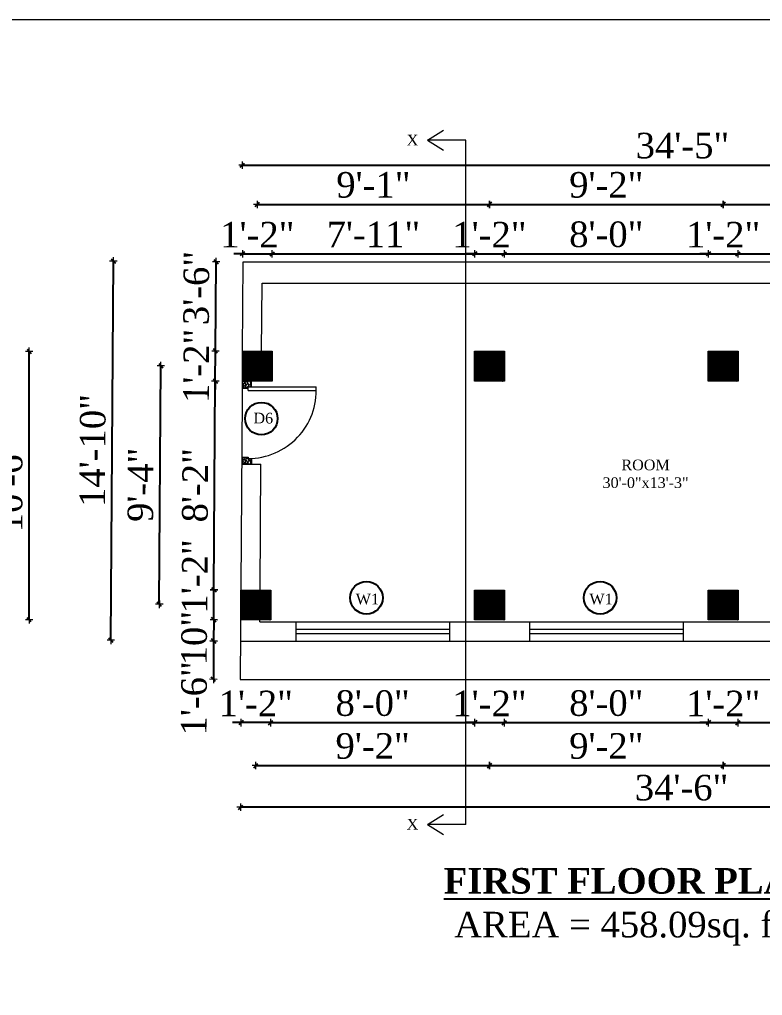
# Model space of a CAD drawing. Header units: inches. Extents: x 4069 to 291496, y -47643 to 12535.
# Drawn here: x 38003.6 to 38352.1, y 1313.5 to 1771.4 of the extents above; entities that cross this region are included whole.
import ezdxf

# ---------------------------------------------------------------- set-up
doc = ezdxf.new("R2010")
doc.units = ezdxf.units.IN
doc.header["$LTSCALE"] = 5
doc.header["$MEASUREMENT"] = 0
for name, color, linetype, lineweight in [('A-WALL', 7, 'Continuous', 9), ('Dimension', 7, 'Continuous', 18), ('DOOR', 62, 'Continuous', 0), ('ele1', 21, 'Continuous', 20)]:
    doc.layers.add(name, color=color, linetype=linetype, lineweight=lineweight)
doc.layers.add('dim line', color=7, linetype='Continuous', lineweight=15, true_color=0xfab2b2)
doc.layers.add('TEXT', color=6, linetype='Continuous')
doc.layers.add('WALL', color=7, linetype='Continuous')
doc.styles.add('ordinary', font='times.ttf')
doc.dimstyles.new('Copy of 96', dxfattribs={"dimtxt": 7, "dimasz": 4, "dimexe": 0.5, "dimexo": 0.5, "dimgap": 3, "dimtad": 1, "dimdec": 1, "dimzin": 11, "dimdsep": 46, "dimlunit": 4, "dimtxsty": 'ordinary', "dimblk": 'OBLIQUE', "dimcen": 0.09, "dimse1": 1, "dimse2": 1, "dimclrt": 6, "dimazin": 0, "dimtfac": 1, "dimtdec": 1, "dimtix": 1, "dimtmove": 2, "dimatfit": 3, "dimldrblk": 'leader', "dimfxl": 0.5, "dimfxlon": 1, "dimtolj": 1, "dimtzin": 0, "dimarcsym": 0})
pattern_1 = [(45, (13794.99021, 0), (-0.08838834765, 0.08838834765), [])]

# ---------------------------------------------------------------- blocks, each defined once
blk = doc.blocks.new('oblique')
at = {"color": 0, "lineweight": -2}
blk.add_line((0.25, 0.25), (-0.25, -0.25), dxfattribs=at)
at = {"layer": 'dim line', "lineweight": 9}
for p, q in [((-0.4375, 0), (0.4375, 0)), ((0, 0.4375), (0, -0.4375))]:
    blk.add_line(p, q, dxfattribs=at)
blk = doc.blocks.new('*D1596')
at = {"layer": 'A-WALL', "color": 0, "lineweight": -2, "ltscale": 5, "transparency": 16777216}
blk.add_line((38008.12, 1489.72), (38008.12, 1615.72), dxfattribs=at)
at = {"layer": 'Defpoints', "color": 0, "ltscale": 5, "transparency": 16777216}
for p in [(37942.74, 1615.72, -58.17), (38008.12, 1615.72), (37900.29, 1489.72, -63)]:
    blk.add_point(p, dxfattribs=at)
at = {"layer": 'A-WALL', "color": 0, "lineweight": -2, "ltscale": 5, "transparency": 16777216, "xscale": 4, "yscale": 4, "zscale": 4}
for p, rotation in [((38008.12, 1615.72), 90), ((38008.12, 1489.72), 270)]:
    blk.add_blockref('oblique', p, dxfattribs=dict(at, rotation=rotation))
at = {"layer": 'A-WALL', "color": 6, "ltscale": 5, "transparency": 16777216, "insert": (37999.02, 1552.72), "char_height": 12, "attachment_point": 5, "rotation": 90, "style": 'ordinary'}
blk.add_mtext('\\A1;10\'-6"', dxfattribs=at)
blk = doc.blocks.new('_OBLIQUE')
at = {"color": 0, "linetype": 'ByBlock'}
blk.add_line((-0.5, -0.5), (0.5, 0.5), dxfattribs=at)
blk = doc.blocks.new('leader')
at = {"layer": 'Dimension'}
for p, q in [((0, -4.33), (0, 4.33)), ((-4.42, 0), (4.42, 0))]:
    blk.add_line(p, q, dxfattribs=at)
blk = doc.blocks.new('A$C27B36B59')
at = {"layer": 'DOOR'}
for p, q in [((0, 4), (0, 0)), ((2.5, 4), (0, 4)), ((0, 0), (3, 0)), ((2.5, 2.5), (2.5, 4)), ((3, 2.5), (2.5, 2.5)), ((3, 0), (3, 2.5))]:
    blk.add_line(p, q, dxfattribs=at)
for centre, radius, start, end in [((-1.4, -0.54), 4.75, 22.1411, 72.838), ((1.34, 2.09), 1.64, 45.138, 144.8948), ((2.21, 0.3), 2.49, 83.3149, 152.658), ((0.13, 0.37), 2.05, 349.4875, 93.6805), ((1.96, -0.47), 2.01, 58.7447, 166.495), ((-0.06, 0.32), 1.13, 343.542, 86.947), ((2.08, -0.4), 1.17, 38.2816, 160.1519)]:
    blk.add_arc(centre, radius, start, end, dxfattribs=at)
blk = doc.blocks.new('D2')
at = {"layer": 'DOOR'}
for p, q in [((74473.95, 24047.59), (74473.95, 24018.09)), ((74473.95, 24047.59), (74475.45, 24047.59)), ((74475.45, 24047.59), (74475.45, 24018.13))]:
    blk.add_line(p, q, dxfattribs=at)
blk.add_arc((74473.95, 24047.59), 29.5, 180, 272.9146, dxfattribs=at)
at = {"layer": 'DOOR', "xscale": -1, "rotation": 180}
blk.add_blockref('A$C27B36B59', (74441.95, 24050.09), dxfattribs=at)
at = {"layer": 'DOOR', "rotation": 180}
blk.add_blockref('A$C27B36B59', (74477.95, 24050.09), dxfattribs=at)
blk = doc.blocks.new('*D1643')
at = {"layer": 'A-WALL', "color": 0, "lineweight": -2, "ltscale": 50, "transparency": 16777216}
for p, q in [((38107.45, 1441.48), (38103.45, 1441.48)), ((38121.45, 1441.48), (38107.45, 1441.48)), ((38121.45, 1441.48), (38125.45, 1441.48))]:
    blk.add_line(p, q, dxfattribs=at)
at = {"layer": 'Defpoints', "color": 0, "ltscale": 50, "transparency": 16777216}
for p in [(38107.45, 1489.72, -58.17), (38121.45, 1489.72, -58.17), (38107.45, 1441.48)]:
    blk.add_point(p, dxfattribs=at)
at = {"layer": 'A-WALL', "color": 0, "lineweight": -2, "ltscale": 50, "transparency": 16777216, "xscale": 4, "yscale": 4, "zscale": 4}
blk.add_blockref('oblique', (38107.45, 1441.48), dxfattribs=at)
at = {"layer": 'A-WALL', "color": 0, "lineweight": -2, "ltscale": 50, "transparency": 16777216, "xscale": 4, "yscale": 4, "zscale": 4, "rotation": 180}
blk.add_blockref('oblique', (38121.45, 1441.48), dxfattribs=at)
at = {"layer": 'A-WALL', "color": 6, "ltscale": 50, "transparency": 16777216, "insert": (38114.45, 1450.48), "char_height": 12, "attachment_point": 5, "style": 'ordinary'}
blk.add_mtext('\\A1;1\'-2"', dxfattribs=at)
blk = doc.blocks.new('*D1644')
at = {"layer": 'A-WALL', "color": 0, "lineweight": -2, "ltscale": 5, "transparency": 16777216}
blk.add_line((38121.45, 1441.48), (38217.07, 1441.48), dxfattribs=at)
at = {"layer": 'Defpoints', "color": 0, "ltscale": 5, "transparency": 16777216}
for p in [(38121.45, 1489.72, -58.17), (38217.07, 1489.72, -58.17), (38217.07, 1441.48)]:
    blk.add_point(p, dxfattribs=at)
at = {"layer": 'A-WALL', "color": 0, "lineweight": -2, "ltscale": 5, "transparency": 16777216, "xscale": 4, "yscale": 4, "zscale": 4, "rotation": 180}
blk.add_blockref('oblique', (38121.45, 1441.48), dxfattribs=at)
at = {"layer": 'A-WALL', "color": 0, "lineweight": -2, "ltscale": 5, "transparency": 16777216, "xscale": 4, "yscale": 4, "zscale": 4}
blk.add_blockref('oblique', (38217.07, 1441.48), dxfattribs=at)
at = {"layer": 'A-WALL', "color": 6, "ltscale": 5, "transparency": 16777216, "insert": (38169.26, 1450.58), "char_height": 12, "attachment_point": 5, "style": 'ordinary'}
blk.add_mtext('\\A1;8\'-0"', dxfattribs=at)
blk = doc.blocks.new('*D1645')
at = {"layer": 'A-WALL', "color": 0, "lineweight": -2, "ltscale": 5, "transparency": 16777216}
for p, q in [((38217.07, 1441.48), (38213.07, 1441.48)), ((38217.07, 1441.48), (38231.07, 1441.48)), ((38231.07, 1441.48), (38235.07, 1441.48))]:
    blk.add_line(p, q, dxfattribs=at)
at = {"layer": 'Defpoints', "color": 0, "ltscale": 5, "transparency": 16777216}
for p in [(38217.07, 1489.72, -58.17), (38231.07, 1489.72, -58.17), (38231.07, 1441.48)]:
    blk.add_point(p, dxfattribs=at)
at = {"layer": 'A-WALL', "color": 0, "lineweight": -2, "ltscale": 5, "transparency": 16777216, "xscale": 4, "yscale": 4, "zscale": 4}
blk.add_blockref('oblique', (38217.07, 1441.48), dxfattribs=at)
at = {"layer": 'A-WALL', "color": 0, "lineweight": -2, "ltscale": 5, "transparency": 16777216, "xscale": 4, "yscale": 4, "zscale": 4, "rotation": 180}
blk.add_blockref('oblique', (38231.07, 1441.48), dxfattribs=at)
at = {"layer": 'A-WALL', "color": 6, "ltscale": 5, "transparency": 16777216, "insert": (38224.07, 1450.48), "char_height": 12, "attachment_point": 5, "style": 'ordinary'}
blk.add_mtext('\\A1;1\'-2"', dxfattribs=at)
blk = doc.blocks.new('*D1646')
at = {"layer": 'A-WALL', "color": 0, "lineweight": -2, "ltscale": 5, "transparency": 16777216}
blk.add_line((38231.07, 1441.48), (38326.69, 1441.48), dxfattribs=at)
at = {"layer": 'Defpoints', "color": 0, "ltscale": 5, "transparency": 16777216}
for p in [(38231.07, 1489.72, -58.17), (38326.69, 1489.72, -58.17), (38326.69, 1441.48)]:
    blk.add_point(p, dxfattribs=at)
at = {"layer": 'A-WALL', "color": 0, "lineweight": -2, "ltscale": 5, "transparency": 16777216, "xscale": 4, "yscale": 4, "zscale": 4, "rotation": 180}
blk.add_blockref('oblique', (38231.07, 1441.48), dxfattribs=at)
at = {"layer": 'A-WALL', "color": 0, "lineweight": -2, "ltscale": 5, "transparency": 16777216, "xscale": 4, "yscale": 4, "zscale": 4}
blk.add_blockref('oblique', (38326.69, 1441.48), dxfattribs=at)
at = {"layer": 'A-WALL', "color": 6, "ltscale": 5, "transparency": 16777216, "insert": (38278.88, 1450.58), "char_height": 12, "attachment_point": 5, "style": 'ordinary'}
blk.add_mtext('\\A1;8\'-0"', dxfattribs=at)
blk = doc.blocks.new('*D1647')
at = {"layer": 'A-WALL', "color": 0, "lineweight": -2, "ltscale": 5, "transparency": 16777216}
for p, q in [((38326.69, 1441.48), (38322.69, 1441.48)), ((38326.69, 1441.48), (38340.69, 1441.48)), ((38340.69, 1441.48), (38344.69, 1441.48))]:
    blk.add_line(p, q, dxfattribs=at)
at = {"layer": 'Defpoints', "color": 0, "ltscale": 5, "transparency": 16777216}
for p in [(38326.69, 1489.72, -58.17), (38340.69, 1489.72, -58.17), (38340.69, 1441.48)]:
    blk.add_point(p, dxfattribs=at)
at = {"layer": 'A-WALL', "color": 0, "lineweight": -2, "ltscale": 5, "transparency": 16777216, "xscale": 4, "yscale": 4, "zscale": 4}
blk.add_blockref('oblique', (38326.69, 1441.48), dxfattribs=at)
at = {"layer": 'A-WALL', "color": 0, "lineweight": -2, "ltscale": 5, "transparency": 16777216, "xscale": 4, "yscale": 4, "zscale": 4, "rotation": 180}
blk.add_blockref('oblique', (38340.69, 1441.48), dxfattribs=at)
at = {"layer": 'A-WALL', "color": 6, "ltscale": 5, "transparency": 16777216, "insert": (38333.69, 1450.48), "char_height": 12, "attachment_point": 5, "style": 'ordinary'}
blk.add_mtext('\\A1;1\'-2"', dxfattribs=at)
blk = doc.blocks.new('*D1648')
at = {"layer": 'A-WALL', "color": 0, "lineweight": -2, "ltscale": 5, "transparency": 16777216}
blk.add_line((38340.69, 1441.48), (38436.69, 1441.48), dxfattribs=at)
at = {"layer": 'Defpoints', "color": 0, "ltscale": 5, "transparency": 16777216}
for p in [(38340.69, 1489.72, -58.17), (38436.69, 1489.72), (38436.69, 1441.48)]:
    blk.add_point(p, dxfattribs=at)
at = {"layer": 'A-WALL', "color": 0, "lineweight": -2, "ltscale": 5, "transparency": 16777216, "xscale": 4, "yscale": 4, "zscale": 4, "rotation": 180}
blk.add_blockref('oblique', (38340.69, 1441.48), dxfattribs=at)
at = {"layer": 'A-WALL', "color": 0, "lineweight": -2, "ltscale": 5, "transparency": 16777216, "xscale": 4, "yscale": 4, "zscale": 4}
blk.add_blockref('oblique', (38436.69, 1441.48), dxfattribs=at)
at = {"layer": 'A-WALL', "color": 6, "ltscale": 5, "transparency": 16777216, "insert": (38388.69, 1450.58), "char_height": 12, "attachment_point": 5, "style": 'ordinary'}
blk.add_mtext('\\A1;8\'-0"', dxfattribs=at)
blk = doc.blocks.new('*D1625')
at = {"layer": 'A-WALL', "color": 0, "lineweight": -2, "ltscale": 5, "transparency": 16777216}
blk.add_line((38114.45, 1421.35), (38224.07, 1421.35), dxfattribs=at)
at = {"layer": 'Defpoints', "color": 0, "ltscale": 5, "transparency": 16777216}
for p in [(38114.45, 1496.72, -58.17), (38224.07, 1496.72, -58.17), (38224.07, 1421.35)]:
    blk.add_point(p, dxfattribs=at)
at = {"layer": 'A-WALL', "color": 0, "lineweight": -2, "ltscale": 5, "transparency": 16777216, "xscale": 4, "yscale": 4, "zscale": 4, "rotation": 180}
blk.add_blockref('oblique', (38114.45, 1421.35), dxfattribs=at)
at = {"layer": 'A-WALL', "color": 0, "lineweight": -2, "ltscale": 5, "transparency": 16777216, "xscale": 4, "yscale": 4, "zscale": 4}
blk.add_blockref('oblique', (38224.07, 1421.35), dxfattribs=at)
at = {"layer": 'A-WALL', "color": 6, "ltscale": 5, "transparency": 16777216, "insert": (38169.26, 1430.47), "char_height": 12, "attachment_point": 5, "style": 'ordinary'}
blk.add_mtext('\\A1;9\'-2"', dxfattribs=at)
blk = doc.blocks.new('*D1650')
at = {"layer": 'A-WALL', "color": 0, "lineweight": -2, "ltscale": 5, "transparency": 16777216}
blk.add_line((38224.07, 1421.35), (38333.69, 1421.35), dxfattribs=at)
at = {"layer": 'Defpoints', "color": 0, "ltscale": 5, "transparency": 16777216}
for p in [(38224.07, 1496.72, -58.17), (38333.69, 1496.72, -58.17), (38333.69, 1421.35)]:
    blk.add_point(p, dxfattribs=at)
at = {"layer": 'A-WALL', "color": 0, "lineweight": -2, "ltscale": 5, "transparency": 16777216, "xscale": 4, "yscale": 4, "zscale": 4, "rotation": 180}
blk.add_blockref('oblique', (38224.07, 1421.35), dxfattribs=at)
at = {"layer": 'A-WALL', "color": 0, "lineweight": -2, "ltscale": 5, "transparency": 16777216, "xscale": 4, "yscale": 4, "zscale": 4}
blk.add_blockref('oblique', (38333.69, 1421.35), dxfattribs=at)
at = {"layer": 'A-WALL', "color": 6, "ltscale": 5, "transparency": 16777216, "insert": (38278.88, 1430.47), "char_height": 12, "attachment_point": 5, "style": 'ordinary'}
blk.add_mtext('\\A1;9\'-2"', dxfattribs=at)
blk = doc.blocks.new('*D1651')
at = {"layer": 'A-WALL', "color": 0, "lineweight": -2, "ltscale": 5, "transparency": 16777216}
blk.add_line((38333.69, 1421.35), (38443.69, 1421.35), dxfattribs=at)
at = {"layer": 'Defpoints', "color": 0, "ltscale": 5, "transparency": 16777216}
for p in [(38333.69, 1496.72, -58.17), (38443.69, 1496.72, -58.17), (38443.69, 1421.35)]:
    blk.add_point(p, dxfattribs=at)
at = {"layer": 'A-WALL', "color": 0, "lineweight": -2, "ltscale": 5, "transparency": 16777216, "xscale": 4, "yscale": 4, "zscale": 4, "rotation": 180}
blk.add_blockref('oblique', (38333.69, 1421.35), dxfattribs=at)
at = {"layer": 'A-WALL', "color": 0, "lineweight": -2, "ltscale": 5, "transparency": 16777216, "xscale": 4, "yscale": 4, "zscale": 4}
blk.add_blockref('oblique', (38443.69, 1421.35), dxfattribs=at)
at = {"layer": 'A-WALL', "color": 6, "ltscale": 5, "transparency": 16777216, "insert": (38388.69, 1430.47), "char_height": 12, "attachment_point": 5, "style": 'ordinary'}
blk.add_mtext('\\A1;9\'-2"', dxfattribs=at)
blk = doc.blocks.new('*D1626')
at = {"layer": 'A-WALL', "color": 0, "lineweight": -2, "ltscale": 5, "transparency": 16777216}
blk.add_line((38521.03, 1401.81), (38107.36, 1401.81), dxfattribs=at)
at = {"layer": 'Defpoints', "color": 0, "ltscale": 5, "transparency": 16777216}
for p in [(38521.03, 1600.06, -58), (38107.36, 1489.72, -58.17), (38107.36, 1401.81)]:
    blk.add_point(p, dxfattribs=at)
at = {"layer": 'A-WALL', "color": 0, "lineweight": -2, "ltscale": 5, "transparency": 16777216, "xscale": 4, "yscale": 4, "zscale": 4, "rotation": 180}
blk.add_blockref('oblique', (38107.36, 1401.81), dxfattribs=at)
at = {"layer": 'A-WALL', "color": 0, "lineweight": -2, "ltscale": 5, "transparency": 16777216, "xscale": 4, "yscale": 4, "zscale": 4}
blk.add_blockref('oblique', (38521.03, 1401.81), dxfattribs=at)
at = {"layer": 'A-WALL', "color": 6, "ltscale": 5, "transparency": 16777216, "insert": (38314.19, 1410.92), "char_height": 12, "attachment_point": 5, "style": 'ordinary'}
blk.add_mtext('\\A1;34\'-6"', dxfattribs=at)
blk = doc.blocks.new('*D1652')
at = {"layer": 'A-WALL', "color": 0, "lineweight": -2, "ltscale": 50, "transparency": 16777216}
for p, q in [((38108.18, 1661.43), (38104.18, 1661.43)), ((38108.18, 1661.43), (38122.18, 1661.43)), ((38122.18, 1661.43), (38126.18, 1661.43))]:
    blk.add_line(p, q, dxfattribs=at)
at = {"layer": 'Defpoints', "color": 0, "ltscale": 50, "transparency": 16777216}
for p in [(38122.18, 1661.43), (38108.18, 1615.72, -58.17), (38122.18, 1615.72, -58.17)]:
    blk.add_point(p, dxfattribs=at)
at = {"layer": 'A-WALL', "color": 0, "lineweight": -2, "ltscale": 50, "transparency": 16777216, "xscale": 4, "yscale": 4, "zscale": 4}
blk.add_blockref('oblique', (38108.18, 1661.43), dxfattribs=at)
at = {"layer": 'A-WALL', "color": 0, "lineweight": -2, "ltscale": 50, "transparency": 16777216, "xscale": 4, "yscale": 4, "zscale": 4, "rotation": 180}
blk.add_blockref('oblique', (38122.18, 1661.43), dxfattribs=at)
at = {"layer": 'A-WALL', "color": 6, "ltscale": 50, "transparency": 16777216, "insert": (38115.18, 1670.43), "char_height": 12, "attachment_point": 5, "style": 'ordinary'}
blk.add_mtext('\\A1;1\'-2"', dxfattribs=at)
blk = doc.blocks.new('*D1653')
at = {"layer": 'A-WALL', "color": 0, "lineweight": -2, "ltscale": 5, "transparency": 16777216}
blk.add_line((38122.18, 1661.43), (38217.07, 1661.43), dxfattribs=at)
at = {"layer": 'Defpoints', "color": 0, "ltscale": 5, "transparency": 16777216}
for p in [(38217.07, 1661.43), (38122.18, 1615.72, -58.17), (38217.07, 1615.72, -58.17)]:
    blk.add_point(p, dxfattribs=at)
at = {"layer": 'A-WALL', "color": 0, "lineweight": -2, "ltscale": 5, "transparency": 16777216, "xscale": 4, "yscale": 4, "zscale": 4, "rotation": 180}
blk.add_blockref('oblique', (38122.18, 1661.43), dxfattribs=at)
at = {"layer": 'A-WALL', "color": 0, "lineweight": -2, "ltscale": 5, "transparency": 16777216, "xscale": 4, "yscale": 4, "zscale": 4}
blk.add_blockref('oblique', (38217.07, 1661.43), dxfattribs=at)
at = {"layer": 'A-WALL', "color": 6, "ltscale": 5, "transparency": 16777216, "insert": (38169.62, 1670.55), "char_height": 12, "attachment_point": 5, "style": 'ordinary'}
blk.add_mtext('\\A1;7\'-11"', dxfattribs=at)
blk = doc.blocks.new('*D1627')
at = {"layer": 'A-WALL', "color": 0, "lineweight": -2, "ltscale": 5, "transparency": 16777216}
for p, q in [((38217.07, 1661.43), (38213.07, 1661.43)), ((38217.07, 1661.43), (38231.07, 1661.43)), ((38231.07, 1661.43), (38235.07, 1661.43))]:
    blk.add_line(p, q, dxfattribs=at)
at = {"layer": 'Defpoints', "color": 0, "ltscale": 5, "transparency": 16777216}
for p in [(38231.07, 1661.43), (38217.07, 1615.72, -58.17), (38231.07, 1615.72, -58.17)]:
    blk.add_point(p, dxfattribs=at)
at = {"layer": 'A-WALL', "color": 0, "lineweight": -2, "ltscale": 5, "transparency": 16777216, "xscale": 4, "yscale": 4, "zscale": 4}
blk.add_blockref('oblique', (38217.07, 1661.43), dxfattribs=at)
at = {"layer": 'A-WALL', "color": 0, "lineweight": -2, "ltscale": 5, "transparency": 16777216, "xscale": 4, "yscale": 4, "zscale": 4, "rotation": 180}
blk.add_blockref('oblique', (38231.07, 1661.43), dxfattribs=at)
at = {"layer": 'A-WALL', "color": 6, "ltscale": 5, "transparency": 16777216, "insert": (38224.07, 1670.43), "char_height": 12, "attachment_point": 5, "style": 'ordinary'}
blk.add_mtext('\\A1;1\'-2"', dxfattribs=at)
blk = doc.blocks.new('*D1654')
at = {"layer": 'A-WALL', "color": 0, "lineweight": -2, "ltscale": 5, "transparency": 16777216}
blk.add_line((38231.07, 1661.43), (38326.69, 1661.43), dxfattribs=at)
at = {"layer": 'Defpoints', "color": 0, "ltscale": 5, "transparency": 16777216}
for p in [(38326.69, 1661.43), (38231.07, 1615.72, -58.17), (38326.69, 1615.72, -58.17)]:
    blk.add_point(p, dxfattribs=at)
at = {"layer": 'A-WALL', "color": 0, "lineweight": -2, "ltscale": 5, "transparency": 16777216, "xscale": 4, "yscale": 4, "zscale": 4, "rotation": 180}
blk.add_blockref('oblique', (38231.07, 1661.43), dxfattribs=at)
at = {"layer": 'A-WALL', "color": 0, "lineweight": -2, "ltscale": 5, "transparency": 16777216, "xscale": 4, "yscale": 4, "zscale": 4}
blk.add_blockref('oblique', (38326.69, 1661.43), dxfattribs=at)
at = {"layer": 'A-WALL', "color": 6, "ltscale": 5, "transparency": 16777216, "insert": (38278.88, 1670.53), "char_height": 12, "attachment_point": 5, "style": 'ordinary'}
blk.add_mtext('\\A1;8\'-0"', dxfattribs=at)
blk = doc.blocks.new('*D1655')
at = {"layer": 'A-WALL', "color": 0, "lineweight": -2, "ltscale": 5, "transparency": 16777216}
for p, q in [((38326.69, 1661.43), (38322.69, 1661.43)), ((38326.69, 1661.43), (38340.69, 1661.43)), ((38340.69, 1661.43), (38344.69, 1661.43))]:
    blk.add_line(p, q, dxfattribs=at)
at = {"layer": 'Defpoints', "color": 0, "ltscale": 5, "transparency": 16777216}
for p in [(38340.69, 1661.43), (38326.69, 1615.72, -58.17), (38340.69, 1615.72, -58.17)]:
    blk.add_point(p, dxfattribs=at)
at = {"layer": 'A-WALL', "color": 0, "lineweight": -2, "ltscale": 5, "transparency": 16777216, "xscale": 4, "yscale": 4, "zscale": 4}
blk.add_blockref('oblique', (38326.69, 1661.43), dxfattribs=at)
at = {"layer": 'A-WALL', "color": 0, "lineweight": -2, "ltscale": 5, "transparency": 16777216, "xscale": 4, "yscale": 4, "zscale": 4, "rotation": 180}
blk.add_blockref('oblique', (38340.69, 1661.43), dxfattribs=at)
at = {"layer": 'A-WALL', "color": 6, "ltscale": 5, "transparency": 16777216, "insert": (38333.69, 1670.43), "char_height": 12, "attachment_point": 5, "style": 'ordinary'}
blk.add_mtext('\\A1;1\'-2"', dxfattribs=at)
blk = doc.blocks.new('*D1628')
at = {"layer": 'A-WALL', "color": 0, "lineweight": -2, "ltscale": 5, "transparency": 16777216}
blk.add_line((38340.69, 1661.43), (38479.14, 1661.43), dxfattribs=at)
at = {"layer": 'Defpoints', "color": 0, "ltscale": 5, "transparency": 16777216}
for p in [(38479.14, 1661.43), (38340.69, 1615.72, -58.17), (38479.14, 1615.72, -58.17)]:
    blk.add_point(p, dxfattribs=at)
at = {"layer": 'A-WALL', "color": 0, "lineweight": -2, "ltscale": 5, "transparency": 16777216, "xscale": 4, "yscale": 4, "zscale": 4, "rotation": 180}
blk.add_blockref('oblique', (38340.69, 1661.43), dxfattribs=at)
at = {"layer": 'A-WALL', "color": 0, "lineweight": -2, "ltscale": 5, "transparency": 16777216, "xscale": 4, "yscale": 4, "zscale": 4}
blk.add_blockref('oblique', (38479.14, 1661.43), dxfattribs=at)
at = {"layer": 'A-WALL', "color": 6, "ltscale": 5, "transparency": 16777216, "insert": (38409.92, 1670.53), "char_height": 12, "attachment_point": 5, "style": 'ordinary'}
blk.add_mtext('\\A1;11\'-6"', dxfattribs=at)
blk = doc.blocks.new('*D1629')
at = {"layer": 'A-WALL', "color": 0, "lineweight": -2, "ltscale": 5, "transparency": 16777216}
blk.add_line((38115.18, 1684.62), (38224.07, 1684.62), dxfattribs=at)
at = {"layer": 'Defpoints', "color": 0, "ltscale": 5, "transparency": 16777216}
for p in [(38224.07, 1684.62), (38115.18, 1608.72, -58.17), (38224.07, 1608.72, -58.17)]:
    blk.add_point(p, dxfattribs=at)
at = {"layer": 'A-WALL', "color": 0, "lineweight": -2, "ltscale": 5, "transparency": 16777216, "xscale": 4, "yscale": 4, "zscale": 4, "rotation": 180}
blk.add_blockref('oblique', (38115.18, 1684.62), dxfattribs=at)
at = {"layer": 'A-WALL', "color": 0, "lineweight": -2, "ltscale": 5, "transparency": 16777216, "xscale": 4, "yscale": 4, "zscale": 4}
blk.add_blockref('oblique', (38224.07, 1684.62), dxfattribs=at)
at = {"layer": 'A-WALL', "color": 6, "ltscale": 5, "transparency": 16777216, "insert": (38169.62, 1693.74), "char_height": 12, "attachment_point": 5, "style": 'ordinary'}
blk.add_mtext('\\A1;9\'-1"', dxfattribs=at)
blk = doc.blocks.new('*D1657')
at = {"layer": 'A-WALL', "color": 0, "lineweight": -2, "ltscale": 5, "transparency": 16777216}
blk.add_line((38224.07, 1684.62), (38333.69, 1684.62), dxfattribs=at)
at = {"layer": 'Defpoints', "color": 0, "ltscale": 5, "transparency": 16777216}
for p in [(38333.69, 1684.62), (38224.07, 1608.72, -58.17), (38333.69, 1608.72, -58.17)]:
    blk.add_point(p, dxfattribs=at)
at = {"layer": 'A-WALL', "color": 0, "lineweight": -2, "ltscale": 5, "transparency": 16777216, "xscale": 4, "yscale": 4, "zscale": 4, "rotation": 180}
blk.add_blockref('oblique', (38224.07, 1684.62), dxfattribs=at)
at = {"layer": 'A-WALL', "color": 0, "lineweight": -2, "ltscale": 5, "transparency": 16777216, "xscale": 4, "yscale": 4, "zscale": 4}
blk.add_blockref('oblique', (38333.69, 1684.62), dxfattribs=at)
at = {"layer": 'A-WALL', "color": 6, "ltscale": 5, "transparency": 16777216, "insert": (38278.88, 1693.74), "char_height": 12, "attachment_point": 5, "style": 'ordinary'}
blk.add_mtext('\\A1;9\'-2"', dxfattribs=at)
blk = doc.blocks.new('*D1658')
at = {"layer": 'A-WALL', "color": 0, "lineweight": -2, "ltscale": 5, "transparency": 16777216}
blk.add_line((38333.69, 1684.62), (38486.14, 1684.62), dxfattribs=at)
at = {"layer": 'Defpoints', "color": 0, "ltscale": 5, "transparency": 16777216}
for p in [(38486.14, 1684.62), (38333.69, 1608.72, -58.17), (38486.14, 1608.72, -58.17)]:
    blk.add_point(p, dxfattribs=at)
at = {"layer": 'A-WALL', "color": 0, "lineweight": -2, "ltscale": 5, "transparency": 16777216, "xscale": 4, "yscale": 4, "zscale": 4, "rotation": 180}
blk.add_blockref('oblique', (38333.69, 1684.62), dxfattribs=at)
at = {"layer": 'A-WALL', "color": 0, "lineweight": -2, "ltscale": 5, "transparency": 16777216, "xscale": 4, "yscale": 4, "zscale": 4}
blk.add_blockref('oblique', (38486.14, 1684.62), dxfattribs=at)
at = {"layer": 'A-WALL', "color": 6, "ltscale": 5, "transparency": 16777216, "insert": (38409.92, 1693.73), "char_height": 12, "attachment_point": 5, "style": 'ordinary'}
blk.add_mtext('\\A1;12\'-8"', dxfattribs=at)
blk = doc.blocks.new('*D1630')
at = {"layer": 'A-WALL', "color": 0, "lineweight": -2, "ltscale": 5, "transparency": 16777216}
blk.add_line((38108.18, 1703.06), (38521.03, 1703.06), dxfattribs=at)
at = {"layer": 'Defpoints', "color": 0, "ltscale": 5, "transparency": 16777216}
for p in [(38521.03, 1703.06), (38108.18, 1615.72, -58.17), (38521.03, 1600.06, -58)]:
    blk.add_point(p, dxfattribs=at)
at = {"layer": 'A-WALL', "color": 0, "lineweight": -2, "ltscale": 5, "transparency": 16777216, "xscale": 4, "yscale": 4, "zscale": 4, "rotation": 180}
blk.add_blockref('oblique', (38108.18, 1703.06), dxfattribs=at)
at = {"layer": 'A-WALL', "color": 0, "lineweight": -2, "ltscale": 5, "transparency": 16777216, "xscale": 4, "yscale": 4, "zscale": 4}
blk.add_blockref('oblique', (38521.03, 1703.06), dxfattribs=at)
at = {"layer": 'A-WALL', "color": 6, "ltscale": 5, "transparency": 16777216, "insert": (38314.6, 1712.16), "char_height": 12, "attachment_point": 5, "style": 'ordinary'}
blk.add_mtext('\\A1;34\'-5"', dxfattribs=at)
blk = doc.blocks.new('*D1631')
at = {"layer": 'A-WALL', "color": 0, "lineweight": -2, "ltscale": 50, "transparency": 16777216}
blk.add_line((38094.73, 1489.8), (38094.82, 1503.8), dxfattribs=at)
at = {"layer": 'Defpoints', "color": 0, "ltscale": 50, "transparency": 16777216}
for p in [(38094.82, 1503.8), (38107.45, 1503.72, -58.17), (38107.36, 1489.72, -58.17)]:
    blk.add_point(p, dxfattribs=at)
at = {"layer": 'A-WALL', "color": 0, "lineweight": -2, "ltscale": 50, "transparency": 16777216, "xscale": 4, "yscale": 4, "zscale": 4}
for p, rotation in [((38094.82, 1503.8), 89.62590714720304), ((38094.73, 1489.8), 269.6259071472031)]:
    blk.add_blockref('oblique', p, dxfattribs=dict(at, rotation=rotation))
at = {"layer": 'A-WALL', "color": 6, "ltscale": 50, "transparency": 16777216, "insert": (38085.78, 1510.1), "char_height": 12, "attachment_point": 5, "rotation": 89.6259, "style": 'ordinary'}
blk.add_mtext('\\A1;1\'-2"', dxfattribs=at)
blk = doc.blocks.new('*D1632')
at = {"layer": 'A-WALL', "color": 0, "lineweight": -2, "ltscale": 5, "transparency": 16777216}
blk.add_line((38094.82, 1503.8), (38095.46, 1601.8), dxfattribs=at)
at = {"layer": 'Defpoints', "color": 0, "ltscale": 5, "transparency": 16777216}
for p in [(38095.46, 1601.8), (38108.18, 1601.72, -58.17), (38107.45, 1503.72, -58.17)]:
    blk.add_point(p, dxfattribs=at)
at = {"layer": 'A-WALL', "color": 0, "lineweight": -2, "ltscale": 5, "transparency": 16777216, "xscale": 4, "yscale": 4, "zscale": 4}
for p, rotation in [((38095.46, 1601.8), 89.6259071472208), ((38094.82, 1503.8), 269.6259071472208)]:
    blk.add_blockref('oblique', p, dxfattribs=dict(at, rotation=rotation))
at = {"layer": 'A-WALL', "color": 6, "ltscale": 5, "transparency": 16777216, "insert": (38086.04, 1552.86), "char_height": 12, "attachment_point": 5, "rotation": 89.6259, "style": 'ordinary'}
blk.add_mtext('\\A1;8\'-2"', dxfattribs=at)
blk = doc.blocks.new('*D1659')
at = {"layer": 'A-WALL', "color": 0, "lineweight": -2, "ltscale": 5, "transparency": 16777216}
for p, q in [((38095.55, 1615.8), (38095.58, 1619.8)), ((38095.46, 1601.8), (38095.55, 1615.8)), ((38095.46, 1601.8), (38095.44, 1597.8))]:
    blk.add_line(p, q, dxfattribs=at)
at = {"layer": 'Defpoints', "color": 0, "ltscale": 5, "transparency": 16777216}
for p in [(38095.55, 1615.8), (38108.18, 1615.72, -58.17), (38108.18, 1601.72, -58.17)]:
    blk.add_point(p, dxfattribs=at)
at = {"layer": 'A-WALL', "color": 0, "lineweight": -2, "ltscale": 5, "transparency": 16777216, "xscale": 4, "yscale": 4, "zscale": 4}
for p, rotation in [((38095.55, 1615.8), 269.6259071472208), ((38095.46, 1601.8), 89.6259071472208)]:
    blk.add_blockref('oblique', p, dxfattribs=dict(at, rotation=rotation))
at = {"layer": 'A-WALL', "color": 6, "ltscale": 5, "transparency": 16777216, "insert": (38086.51, 1608.86), "char_height": 12, "attachment_point": 5, "rotation": 89.6259, "style": 'ordinary'}
blk.add_mtext('\\A1;1\'-2"', dxfattribs=at)
blk = doc.blocks.new('*D1636')
at = {"layer": 'A-WALL', "color": 0, "lineweight": -2, "ltscale": 5, "transparency": 16777216}
blk.add_line((38069.19, 1497.02), (38069.92, 1609.02), dxfattribs=at)
at = {"layer": 'Defpoints', "color": 0, "ltscale": 5, "transparency": 16777216}
for p in [(38069.92, 1609.02), (38115.18, 1608.72, -58.17), (38114.45, 1496.72, -58.17)]:
    blk.add_point(p, dxfattribs=at)
at = {"layer": 'A-WALL', "color": 0, "lineweight": -2, "ltscale": 5, "transparency": 16777216, "xscale": 4, "yscale": 4, "zscale": 4}
for p, rotation in [((38069.92, 1609.02), 89.6259071472208), ((38069.19, 1497.02), 269.6259071472208)]:
    blk.add_blockref('oblique', p, dxfattribs=dict(at, rotation=rotation))
at = {"layer": 'A-WALL', "color": 6, "ltscale": 5, "transparency": 16777216, "insert": (38060.44, 1553.08), "char_height": 12, "attachment_point": 5, "rotation": 89.6259, "style": 'ordinary'}
blk.add_mtext('\\A1;9\'-4"', dxfattribs=at)
blk = doc.blocks.new('*D1637')
at = {"layer": 'A-WALL', "color": 0, "lineweight": -2, "ltscale": 5, "transparency": 16777216}
blk.add_line((38046.47, 1480.12), (38047.63, 1658.12), dxfattribs=at)
at = {"layer": 'Defpoints', "color": 0, "ltscale": 5, "transparency": 16777216}
for p in [(38047.63, 1658.12), (38108.45, 1657.72, -58.17), (38107.29, 1479.72, -58.17)]:
    blk.add_point(p, dxfattribs=at)
at = {"layer": 'A-WALL', "color": 0, "lineweight": -2, "ltscale": 5, "transparency": 16777216, "xscale": 4, "yscale": 4, "zscale": 4}
for p, rotation in [((38047.63, 1658.12), 89.6259071472208), ((38046.47, 1480.12), 269.6259071472208)]:
    blk.add_blockref('oblique', p, dxfattribs=dict(at, rotation=rotation))
at = {"layer": 'A-WALL', "color": 6, "ltscale": 5, "transparency": 16777216, "insert": (38037.94, 1569.18), "char_height": 12, "attachment_point": 5, "rotation": 89.6259, "style": 'ordinary'}
blk.add_mtext('\\A1;14\'-10"', dxfattribs=at)
blk = doc.blocks.new('*D1663')
at = {"layer": 'A-WALL', "color": 0, "lineweight": -2, "ltscale": 5, "transparency": 16777216}
blk.add_line((38095.55, 1615.8), (38095.83, 1657.8), dxfattribs=at)
at = {"layer": 'Defpoints', "color": 0, "ltscale": 5, "transparency": 16777216}
for p in [(38095.83, 1657.8), (38108.45, 1657.72), (38108.18, 1615.72, -58.17)]:
    blk.add_point(p, dxfattribs=at)
at = {"layer": 'A-WALL', "color": 0, "lineweight": -2, "ltscale": 5, "transparency": 16777216, "xscale": 4, "yscale": 4, "zscale": 4}
for p, rotation in [((38095.83, 1657.8), 89.6259071472208), ((38095.55, 1615.8), 269.6259071472208)]:
    blk.add_blockref('oblique', p, dxfattribs=dict(at, rotation=rotation))
at = {"layer": 'A-WALL', "color": 6, "ltscale": 5, "transparency": 16777216, "insert": (38086.59, 1645.41), "char_height": 12, "attachment_point": 5, "rotation": 89.6259, "style": 'ordinary'}
blk.add_mtext('\\A1;3\'-6"', dxfattribs=at)
blk = doc.blocks.new('*D1640')
at = {"layer": 'A-WALL', "color": 0, "lineweight": -2, "ltscale": 5, "transparency": 16777216}
blk.add_line((38094.73, 1489.8), (38094.66, 1479.8), dxfattribs=at)
at = {"layer": 'Defpoints', "color": 0, "ltscale": 5, "transparency": 16777216}
for p in [(38107.36, 1489.72, -58.17), (38094.66, 1479.8), (38107.29, 1479.72, -58.17)]:
    blk.add_point(p, dxfattribs=at)
at = {"layer": 'A-WALL', "color": 0, "lineweight": -2, "ltscale": 5, "transparency": 16777216, "xscale": 4, "yscale": 4, "zscale": 4}
for p, rotation in [((38094.73, 1489.8), 89.6259071472208), ((38094.66, 1479.8), 269.6259071472208)]:
    blk.add_blockref('oblique', p, dxfattribs=dict(at, rotation=rotation))
at = {"layer": 'A-WALL', "color": 6, "ltscale": 5, "transparency": 16777216, "insert": (38085.59, 1481.13), "char_height": 12, "attachment_point": 5, "rotation": 89.6259, "style": 'ordinary'}
blk.add_mtext('\\A1;10"', dxfattribs=at)
blk = doc.blocks.new('*D1665')
at = {"layer": 'A-WALL', "color": 0, "lineweight": -2, "ltscale": 5, "transparency": 16777216}
blk.add_line((38094.66, 1479.8), (38094.55, 1461.8), dxfattribs=at)
at = {"layer": 'Defpoints', "color": 0, "ltscale": 5, "transparency": 16777216}
for p in [(38107.29, 1479.72, -58.17), (38094.55, 1461.8), (38107.17, 1461.72)]:
    blk.add_point(p, dxfattribs=at)
at = {"layer": 'A-WALL', "color": 0, "lineweight": -2, "ltscale": 5, "transparency": 16777216, "xscale": 4, "yscale": 4, "zscale": 4}
for p, rotation in [((38094.66, 1479.8), 89.6259071472208), ((38094.55, 1461.8), 269.6259071472208)]:
    blk.add_blockref('oblique', p, dxfattribs=dict(at, rotation=rotation))
at = {"layer": 'A-WALL', "color": 6, "ltscale": 5, "transparency": 16777216, "insert": (38085.5, 1452.88), "char_height": 12, "attachment_point": 5, "rotation": 89.6259, "style": 'ordinary'}
blk.add_mtext('\\A1;1\'-6"', dxfattribs=at)

msp = doc.modelspace()

# ---------------------------------------------------------------- hatches: boundary and pattern name
at = {"layer": 'A-WALL', "ltscale": 5}
h = msp.add_hatch(dxfattribs=at)
h.set_pattern_fill('ANSI31', color=256)
h.set_pattern_definition(pattern_1)
h.paths.add_polyline_path([(38122.17839, 1615.72114), (38108.17839, 1615.72114), (38108.17839, 1601.72114), (38112.51173, 1601.72114), (38122.17839, 1601.72114)])
h = msp.add_hatch(dxfattribs=at)
h.set_pattern_fill('ANSI31', color=256)
h.set_pattern_definition(pattern_1)
h.paths.add_polyline_path([(38231.06823, 1615.72114), (38217.06823, 1615.72114), (38217.06823, 1601.72114), (38231.06823, 1601.72114)])
h = msp.add_hatch(dxfattribs=at)
h.set_pattern_fill('ANSI31', color=256)
h.set_pattern_definition(pattern_1)
h.paths.add_polyline_path([(38326.68935, 1601.72114), (38340.68935, 1601.72114), (38340.68935, 1615.72114), (38326.68935, 1615.72114)])
h = msp.add_hatch(dxfattribs=at)
h.set_pattern_fill('ANSI31', color=256)
h.set_pattern_definition(pattern_1)
h.paths.add_polyline_path([(38107.44712, 1503.72114), (38107.44712, 1489.72114), (38121.44712, 1489.72114), (38121.44712, 1503.72114)])
h = msp.add_hatch(dxfattribs=at)
h.set_pattern_fill('ANSI31', color=256)
h.set_pattern_definition(pattern_1)
h.paths.add_polyline_path([(38217.06823, 1489.72114), (38231.06823, 1489.72114), (38231.06823, 1503.72114), (38217.06823, 1503.72114)])
h = msp.add_hatch(dxfattribs=at)
h.set_pattern_fill('ANSI31', color=256)
h.set_pattern_definition(pattern_1)
h.paths.add_polyline_path([(38326.68935, 1503.72114), (38326.68935, 1489.72114), (38340.68935, 1489.72114), (38340.68935, 1503.72114)])

# ---------------------------------------------------------------- linework, layer by layer
for p, q in [((38195.01299, 1714.72114), (38202.44215, 1719.40035)), ((38213.01299, 1714.72114), (38195.01299, 1714.72114)), ((38195.01299, 1714.72114), (38202.44215, 1710.04193)), ((38213.01299, 1393.72114), (38213.01299, 1714.72114)), ((38108.17839, 1615.72114), (38108.45262, 1657.72114)), ((38108.45262, 1657.72114), (38418.36353, 1657.72114)), ((38117.1782, 1615.66238), (38117.38752, 1647.72114)), ((38117.38752, 1647.72114), (38417.78953, 1647.72114)), ((38108.17839, 1615.72114), (38107.17289, 1461.72114)), ((38107.83234, 1562.72127), (38116.83254, 1562.72127)), ((38116.44731, 1503.72114), (38116.83254, 1562.72127)), ((38116.34937, 1488.72114), (38116.3559, 1489.72114)), ((38116.34937, 1488.72114), (38439.37879, 1488.72114)), ((38133.25767, 1488.72114), (38133.25767, 1479.72114)), ((38205.25767, 1488.72114), (38205.25767, 1479.72114)), ((38242.87879, 1488.72114), (38242.87879, 1479.72114)), ((38314.87879, 1488.72114), (38314.87879, 1479.72114)), ((38205.25767, 1485.22114), (38133.25767, 1485.22114)), ((38314.87879, 1485.22114), (38242.87879, 1485.22114)), ((38107.29042, 1479.72114), (38444.31473, 1479.72114)), ((38205.25767, 1483.22114), (38133.25767, 1483.22114)), ((38314.87879, 1483.22114), (38242.87879, 1483.22114)), ((38107.17289, 1461.72114), (38432.84042, 1461.72114)), ((38195.01299, 1393.72114), (38202.44215, 1398.40035)), ((38213.01299, 1393.72114), (38195.01299, 1393.72114)), ((38195.01299, 1393.72114), (38202.44215, 1389.04193))]:
    msp.add_line(p, q, dxfattribs=at)
at = {"layer": 'A-WALL', "ltscale": 5, "elevation": -58.16904}
for points in [[(38108.17839, 1615.72114), (38122.17839, 1615.72114), (38122.17839, 1601.72114), (38108.17839, 1601.72114)], [(38217.06823, 1615.72114), (38231.06823, 1615.72114), (38231.06823, 1601.72114), (38217.06823, 1601.72114)], [(38326.68935, 1615.72114), (38340.68935, 1615.72114), (38340.68935, 1601.72114), (38326.68935, 1601.72114)], [(38107.44712, 1503.72114), (38121.44712, 1503.72114), (38121.44712, 1489.72114), (38107.44712, 1489.72114)], [(38217.06823, 1503.72114), (38231.06823, 1503.72114), (38231.06823, 1489.72114), (38217.06823, 1489.72114)], [(38326.68935, 1503.72114), (38340.68935, 1503.72114), (38340.68935, 1489.72114), (38326.68935, 1489.72114)]]:
    msp.add_lwpolyline(points, close=True, dxfattribs=at)
at = {"layer": 'ele1', "elevation": -58.16904}
msp.add_lwpolyline([(36094.27095, 1771.3776), (39179.2354, 1771.3776), (39179.2354, -383.95537), (36094.27095, -383.95537)], close=True, dxfattribs=at)
msp.add_lwpolyline([(36094.27095, 1771.3776), (39179.2354, 1771.3776), (39179.2354, -383.95537), (36094.27095, -383.95537)], close=True, dxfattribs=at)
at = {"layer": 'TEXT'}
for centre in [(38117.06215, 1584.11797, -58.16904), (38166.36817, 1500.05258, -58.16904), (38275.98928, 1500.05258, -58.16904)]:
    msp.add_circle(centre, 7.64038, dxfattribs=at)

# ---------------------------------------------------------------- block references
at = {"layer": 'WALL', "color": 2, "linetype": 'ByBlock', "xscale": 1.083333333326322, "yscale": 1.083333333326322, "zscale": 1.083333333326322, "rotation": 89.99999999998198}
msp.add_blockref('D2', (64162.4403, -79082.72602, -58.16904), dxfattribs=at)

# ---------------------------------------------------------------- texts
at = {"layer": 'TEXT', "style": 'ordinary'}
for p in [(38185.23129, 1712.30629, -58.16904), (38185.23129, 1391.30629, -58.16904)]:
    msp.add_text('X', height=5, dxfattribs=at).set_placement(p)
for s, rotation, p in [('D6', 359.5142373, (38113.33591, 1581.91672, -58.16904)), ('W1', 0.0003881, (38161.33517, 1496.98846, -58.16904)), ('W1', 0.0003881, (38270.95629, 1496.98846, -58.16904))]:
    msp.add_text(s, height=5, rotation=rotation, dxfattribs=at).set_placement(p)
at = {"layer": 'TEXT', "insert": (38297.29279, 1551.50119), "char_height": 5, "attachment_point": 8, "rotation": 359.9996119, "style": 'ordinary'}
msp.add_mtext_dynamic_manual_height_columns('ROOM\\P30\'-0"x13\'-3"', width=101.5687276, gutter_width=1720.71691, heights=[0], dxfattribs=at)
at = {"layer": 'TEXT', "char_height": 12, "width": 219.8150831, "attachment_point": 8, "rotation": 359.9996119, "style": 'ordinary'}
for s, insert in [('{\\fTimes New Roman|b1|i0|c0|p18;\\LFIRST FLOOR PLAN}', (38290.72184, 1361.08287)), ('AREA = 458.09sq. ft.', (38287.13707, 1336.84211))]:
    msp.add_mtext(s, dxfattribs=dict(at, insert=insert))

# ---------------------------------------------------------------- dimensions: what is measured, and where the dimension line sits
at = {"layer": 'A-WALL', "ltscale": 5}
for base, p1, p2, picture, middle in [((38521.02639, 1703.05625), (38108.17839, 1615.72114, -58.16904), (38521.02639, 1600.06038, -58), '*D1630', (38314.60239, 1712.16007)), ((38224.06823, 1684.62344), (38115.17839, 1608.72114, -58.16904), (38224.06823, 1608.72114, -58.16904), '*D1629', (38169.62331, 1693.74457)), ((38333.68935, 1684.62344), (38224.06823, 1608.72114, -58.16904), (38333.68935, 1608.72114, -58.16904), '*D1657', (38278.87879, 1693.74457)), ((38486.14297, 1684.62344), (38333.68935, 1608.72114, -58.16904), (38486.14297, 1608.72114, -58.16904), '*D1658', (38409.91616, 1693.72727)), ((38217.06823, 1661.43026), (38122.17839, 1615.72114, -58.16904), (38217.06823, 1615.72114, -58.16904), '*D1653', (38169.62331, 1670.55139)), ((38231.06823, 1661.43026), (38217.06823, 1615.72114, -58.16904), (38231.06823, 1615.72114, -58.16904), '*D1627', (38224.06823, 1670.43026)), ((38326.68935, 1661.43026), (38231.06823, 1615.72114, -58.16904), (38326.68935, 1615.72114, -58.16904), '*D1654', (38278.87879, 1670.53408)), ((38340.68935, 1661.43026), (38326.68935, 1615.72114, -58.16904), (38340.68935, 1615.72114, -58.16904), '*D1655', (38333.68935, 1670.43026)), ((38479.14297, 1661.43026), (38340.68935, 1615.72114, -58.16904), (38479.14297, 1615.72114, -58.16904), '*D1628', (38409.91616, 1670.53408)), ((38107.35571, 1401.81193), (38521.02639, 1600.06038, -58), (38107.35571, 1489.72114, -58.16904), '*D1626', (38314.19105, 1410.91575)), ((38224.06823, 1421.35193), (38114.44712, 1496.72114, -58.16904), (38224.06823, 1496.72114, -58.16904), '*D1625', (38169.25767, 1430.47305)), ((38333.68935, 1421.35193), (38224.06823, 1496.72114, -58.16904), (38333.68935, 1496.72114, -58.16904), '*D1650', (38278.87879, 1430.47305)), ((38443.68935, 1421.35193), (38333.68935, 1496.72114, -58.16904), (38443.68935, 1496.72114, -58.16904), '*D1651', (38388.68935, 1430.47305)), ((38217.06823, 1441.47646), (38121.44712, 1489.72114, -58.16904), (38217.06823, 1489.72114, -58.16904), '*D1644', (38169.25767, 1450.58029)), ((38231.06823, 1441.47646), (38217.06823, 1489.72114, -58.16904), (38231.06823, 1489.72114, -58.16904), '*D1645', (38224.06823, 1450.47646)), ((38326.68935, 1441.47646), (38231.06823, 1489.72114, -58.16904), (38326.68935, 1489.72114, -58.16904), '*D1646', (38278.87879, 1450.58029)), ((38340.68935, 1441.47646), (38326.68935, 1489.72114, -58.16904), (38340.68935, 1489.72114, -58.16904), '*D1647', (38333.68935, 1450.47646)), ((38436.68935, 1441.47646), (38340.68935, 1489.72114, -58.16904), (38436.68935, 1489.72114), '*D1648', (38388.68935, 1450.58029))]:
    dim = msp.add_linear_dim(base=base, p1=p1, p2=p2, dimstyle='Copy of 96', override={"dimtxt": 12, "dimdec": 0, "dimblk": 'oblique', "dimtdec": 0, "dimarcsym": 1}, dxfattribs=at)
    dim.commit()
    dim.dimension.update_dxf_attribs({"geometry": picture, "text_midpoint": middle})
at = {"layer": 'A-WALL', "ltscale": 50}
for base, p1, p2, picture, middle in [((38122.17839, 1661.43026), (38108.17839, 1615.72114, -58.16904), (38122.17839, 1615.72114, -58.16904), '*D1652', (38115.17839, 1670.43026)), ((38107.44712, 1441.47646), (38121.44712, 1489.72114, -58.16904), (38107.44712, 1489.72114, -58.16904), '*D1643', (38114.44712, 1450.47646))]:
    dim = msp.add_linear_dim(base=base, p1=p1, p2=p2, dimstyle='Copy of 96', override={"dimtxt": 12, "dimdec": 0, "dimblk": 'oblique', "dimtdec": 0, "dimarcsym": 1}, dxfattribs=at)
    dim.commit()
    dim.dimension.update_dxf_attribs({"geometry": picture, "text_midpoint": middle})
at = {"layer": 'A-WALL', "ltscale": 5}
for base, p1, p2, picture, middle in [((38095.82701, 1657.80358), (38108.17839, 1615.72114, -58.16904), (38108.45262, 1657.72114), '*D1663', (38086.58626, 1645.40932)), ((38094.6648, 1479.80358), (38107.35571, 1489.72114, -58.16904), (38107.29042, 1479.72114, -58.16904), '*D1640', (38085.59382, 1481.13446)), ((38094.54727, 1461.80358), (38107.29042, 1479.72114, -58.16904), (38107.17289, 1461.72114), '*D1665', (38085.50241, 1452.88396))]:
    dim = msp.add_linear_dim(base=base, p1=p1, p2=p2, angle=269.6259071, dimstyle='Copy of 96', override={"dimtxt": 12, "dimdec": 0, "dimblk": 'oblique', "dimtdec": 0, "dimarcsym": 1}, dxfattribs=at)
    dim.commit()
    dim.dimension.update_dxf_attribs({"geometry": picture, "text_midpoint": middle, "dimtype": 160})
for base, p1, p2, angle, picture, middle in [((38047.62815, 1658.11828), (38107.29042, 1479.72114, -58.16904), (38108.45262, 1657.72114, -58.16904), 269.6259071, '*D1637', (38037.94342, 1569.17772)), ((38095.55278, 1615.80358), (38108.17839, 1601.72114, -58.16904), (38108.17839, 1615.72114, -58.16904), 269.6259071, '*D1659', (38086.50727, 1608.86264)), ((38008.12318, 1615.72114, 58.16904), (37900.2884, 1489.72114, -4.83376), (37942.74203, 1615.72114), 90, '*D1596', (37999.01936, 1552.72114, 58.16904)), ((38069.92332, 1609.01662), (38114.44712, 1496.72114, -58.16904), (38115.17839, 1608.72114, -58.16904), 269.6259071, '*D1636', (38060.43676, 1553.07618)), ((38095.46137, 1601.80418), (38107.44712, 1503.72114, -58.16904), (38108.17839, 1601.72114, -58.16904), 269.6259071, '*D1632', (38086.03781, 1552.86332))]:
    dim = msp.add_linear_dim(base=base, p1=p1, p2=p2, angle=angle, dimstyle='Copy of 96', override={"dimtxt": 12, "dimdec": 0, "dimblk": 'oblique', "dimtdec": 0, "dimarcsym": 1}, dxfattribs=at)
    dim.commit()
    dim.dimension.update_dxf_attribs({"geometry": picture, "text_midpoint": middle})
at = {"layer": 'A-WALL', "ltscale": 50}
dim = msp.add_linear_dim(base=(38094.8215, 1503.80358), p1=(38107.35571, 1489.72114, -58.16904), p2=(38107.44712, 1503.72114, -58.16904), angle=89.6259071, dimstyle='Copy of 96', override={"dimtxt": 12, "dimdec": 0, "dimblk": 'oblique', "dimtdec": 0, "dimarcsym": 1}, dxfattribs=at)
dim.commit()
dim.dimension.update_dxf_attribs({"geometry": '*D1631', "text_midpoint": (38085.77599, 1510.09505), "dimtype": 161})

doc.saveas('drawing.dxf')
